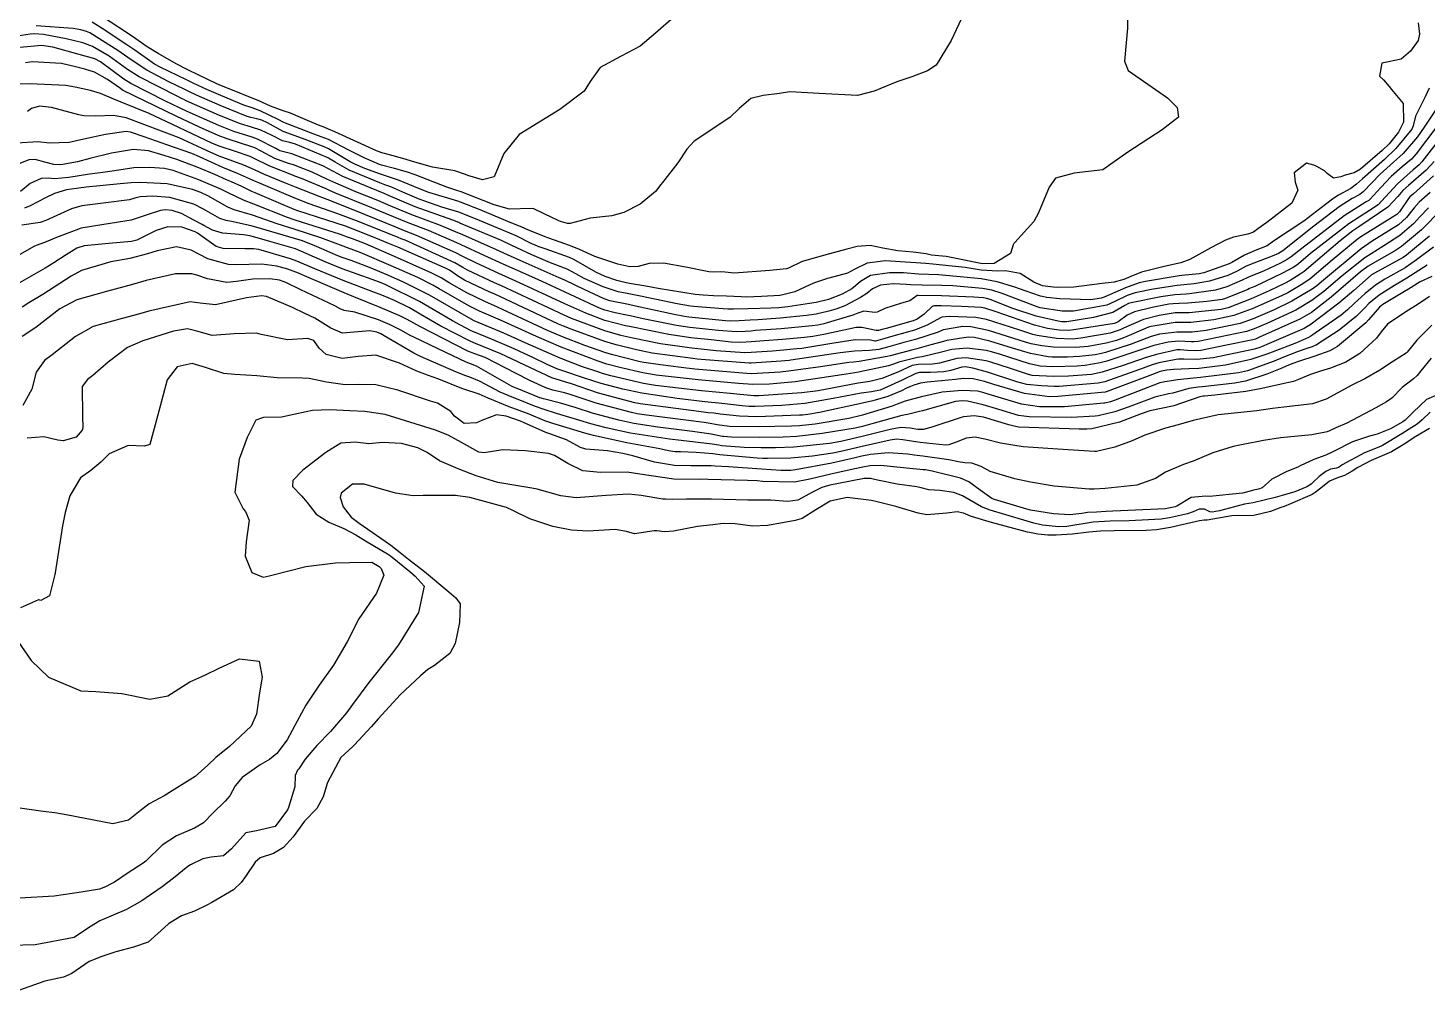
# Model space of a CAD drawing. Header units: feet. Extents: x 1313709 to 1317500, y 405869 to 411659.
# Drawn here: x 1315963.4 to 1316359.3, y 406862.2 to 407135.1 of the extents above; entities that cross this region are included whole.
import ezdxf

# ---------------------------------------------------------------- set-up
doc = ezdxf.new("R2010")
doc.units = ezdxf.units.FT
doc.layers.add('C-TOPO-MAJR', color=32, linetype='CONTINUOUS')

msp = doc.modelspace()

# ---------------------------------------------------------------- linework, layer by layer
at = {"layer": 'C-TOPO-MAJR'}
for points in [[(1316274.75, 407145.2), (1316274.59, 407135.05), (1316273.68, 407125.78), (1316274.74, 407123.14), (1316285.86, 407115.38), (1316288.66, 407112.59), (1316288.98, 407109.93), (1316284.37, 407106.3), (1316274.61, 407100), (1316267.54, 407095), (1316259.42, 407094.04), (1316254.22, 407092.59), (1316252.38, 407090.06), (1316249.39, 407082.81), (1316248.02, 407080.36), (1316242.69, 407074.39), (1316242.61, 407074.3), (1316242.42, 407074.09), (1316242.24, 407073.78), (1316241.4, 407071.31), (1316236.79, 407068.45), (1316233.48, 407068.36), (1316224.61, 407070.18), (1316223.21, 407070.46), (1316222.24, 407070.5), (1316219.11, 407070.82), (1316217.6, 407071.15), (1316213.92, 407071.71), (1316209.59, 407072.08), (1316205.31, 407072.76), (1316201.74, 407073.6), (1316198.04, 407073.32), (1316195.15, 407072.52), (1316190.18, 407071.23), (1316182.46, 407068.98), (1316178.59, 407067.1), (1316178.08, 407066.91), (1316173.37, 407066.46), (1316163.22, 407065.75), (1316160.66, 407065.97), (1316159.38, 407066.1), (1316157.38, 407066.03), (1316156.1, 407066.13), (1316149.6, 407067.42), (1316143.25, 407068.52), (1316139.16, 407068.43), (1316136.02, 407067.58), (1316133.73, 407067.55), (1316130.33, 407068.24), (1316123.76, 407070.4), (1316119.45, 407072.44), (1316117.35, 407073.31), (1316115.28, 407074.01), (1316110.74, 407075.6), (1316109.72, 407075.97), (1316105.3, 407077.77), (1316104.14, 407078.26), (1316102.73, 407078.91), (1316102.2, 407079.15), (1316099.22, 407080.39), (1316091.33, 407083.61), (1316085.79, 407085.8), (1316085.02, 407086.06), (1316076.83, 407088.53), (1316074.2, 407089.57), (1316068.27, 407092.06), (1316063.14, 407093.76), (1316058.75, 407095.32), (1316055.87, 407096.57), (1316054.58, 407097.27), (1316048.43, 407100.88), (1316047.18, 407101.45), (1316041.8, 407103.58), (1316036.87, 407105.37), (1316035.62, 407105.86), (1316031.15, 407108.29), (1316029.56, 407109.06), (1316028.18, 407109.44), (1316026.48, 407109.78), (1316025.41, 407110.1), (1316017.79, 407113.18), (1316011.06, 407116.13), (1316008.89, 407117.16), (1316007.54, 407117.82), (1316003.22, 407119.88), (1315997.05, 407123.15), (1315992.56, 407126.13), (1315988.82, 407128.77), (1315980.83, 407133.77), (1315979.92, 407134.17), (1315978.34, 407134.57), (1315976.18, 407134.96), (1315965.69, 407135.73)], [(1316146.19, 407138.23), (1316140.94, 407133.7), (1316136.64, 407129.94), (1316131.27, 407127.13), (1316125.35, 407123.91), (1316122.44, 407120.01), (1316120.83, 407117.28), (1316113.94, 407112.06), (1316102.42, 407104.98), (1316098.06, 407099.64), (1316095.33, 407093.04), (1316091.97, 407092.16), (1316087.85, 407093.37), (1316087.21, 407093.66), (1316084.21, 407094.73), (1316077.9, 407095.76), (1316072.88, 407097.14), (1316069.47, 407098.21), (1316065.67, 407099.25), (1316063.48, 407099.82), (1316062.02, 407100.34), (1316050.19, 407105.7), (1316048.45, 407106.49), (1316047.37, 407106.93), (1316045.6, 407107.64), (1316040.48, 407109.8), (1316037.69, 407110.98), (1316035.63, 407111.72), (1316032.04, 407113.04), (1316028.53, 407114.58), (1316027.72, 407114.92), (1316020.32, 407117.86), (1316018.17, 407118.75), (1316016.84, 407119.33), (1316011.77, 407121.74), (1316008.63, 407123.3), (1316005.3, 407125.02), (1316000.21, 407127.86), (1315997.06, 407129.83), (1315994.58, 407131.57), (1315993.9, 407132.05), (1315991.8, 407133.46), (1315983.87, 407138.62)], [(1316356.78, 407136.57), (1316357.16, 407133.38), (1316356.86, 407131.56), (1316354.64, 407128.58), (1316351.98, 407126.31), (1316348.45, 407125.51), (1316346.56, 407125.19), (1316345.9, 407121.45), (1316347.03, 407120.46), (1316348.6, 407118.53), (1316349.31, 407117.69), (1316352.54, 407113.77), (1316352.64, 407108.48), (1316351.3, 407105.62), (1316348.59, 407102.3), (1316346.64, 407100.44), (1316340.5, 407095.19), (1316338.68, 407094.1), (1316336.17, 407093.45), (1316334.92, 407093), (1316332.91, 407092.66), (1316331.06, 407093.96), (1316330.27, 407094.65), (1316328.19, 407095.89), (1316327.28, 407096.31), (1316325.26, 407096.83), (1316321.76, 407094.09), (1316321.98, 407091.52), (1316322.77, 407089.21), (1316321.05, 407085.55), (1316313.95, 407080.11), (1316311.49, 407078.27), (1316310.21, 407077.34), (1316308.66, 407076.77), (1316304.56, 407075.91), (1316302.26, 407075.05), (1316298.17, 407072.9), (1316292.18, 407069.55), (1316289.69, 407068.64), (1316284.96, 407067.63), (1316278.51, 407066.04), (1316275.48, 407064.82), (1316273.49, 407063.94), (1316270.81, 407063.13), (1316267.41, 407062.79), (1316259.37, 407061.75), (1316254.82, 407061.67), (1316253.56, 407061.74), (1316250.51, 407062.15), (1316248.01, 407063.13), (1316244.14, 407065.61), (1316240.01, 407066.43), (1316237.83, 407066.26), (1316233.12, 407066.59), (1316228.59, 407067.32), (1316222.18, 407068.03), (1316219.42, 407068.28), (1316217.52, 407068.42), (1316214.68, 407068.63), (1316210.35, 407068.97), (1316206.05, 407069.24), (1316200.89, 407068.58), (1316197.36, 407066.83), (1316195.28, 407065.75), (1316191.41, 407064.7), (1316189.69, 407064.17), (1316185.99, 407062.96), (1316184.63, 407062.39), (1316180.39, 407060.47), (1316176.66, 407059.46), (1316176.16, 407059.4), (1316171.02, 407059.08), (1316166.61, 407058.97), (1316165.26, 407058.99), (1316161.04, 407059.17), (1316157.36, 407059.32), (1316154.44, 407059.48), (1316152.19, 407059.73), (1316141.73, 407061.39), (1316138.22, 407062.03), (1316133.58, 407062.84), (1316132.66, 407063.02), (1316130.03, 407063.69), (1316126.68, 407064.75), (1316124.04, 407066.02), (1316117.89, 407069.56), (1316116.64, 407070.12), (1316109.79, 407072.58), (1316108.32, 407073.1), (1316107.99, 407073.22), (1316106.55, 407073.81), (1316106.17, 407073.98), (1316101.51, 407076.25), (1316099.77, 407077.04), (1316090.04, 407081.09), (1316087.41, 407082.17), (1316085.56, 407082.89), (1316085.31, 407082.98), (1316080.53, 407084.41), (1316074.04, 407086.64), (1316069.49, 407088.64), (1316066.1, 407090.17), (1316064.41, 407090.75), (1316062.98, 407091.25), (1316054.24, 407094.92), (1316050.34, 407097.11), (1316048.42, 407098.27), (1316048.02, 407098.46), (1316039.06, 407102.22), (1316037.45, 407102.7), (1316035.42, 407103.23), (1316032.47, 407104.65), (1316029.23, 407106.25), (1316026.64, 407107.05), (1316023.54, 407108), (1316017.61, 407110.37), (1316008.17, 407114.53), (1316007.45, 407114.87), (1316007, 407115.09), (1316005.56, 407115.79), (1315994.8, 407121.33), (1315991.54, 407123.41), (1315986.33, 407127.16), (1315981.59, 407129.89), (1315978.91, 407130.89), (1315974.21, 407132.07), (1315967.79, 407133.24), (1315965.19, 407133.43), (1315963.99, 407133.35), (1315956.63, 407132.25)], [(1316227.6, 407137.83), (1316224.69, 407131.58), (1316220.37, 407124.62), (1316217.96, 407122.98), (1316213.5, 407121.32), (1316209.27, 407119.92), (1316202.89, 407117.27), (1316198.17, 407116.05), (1316187.26, 407116.59), (1316178.95, 407117.01), (1316176.1, 407116.63), (1316171.42, 407116.01), (1316167.91, 407115.17), (1316164.69, 407112.32), (1316162.01, 407109.76), (1316151.91, 407103.06), (1316149.81, 407100.84), (1316147.25, 407096.91), (1316142.95, 407091.39), (1316142.47, 407090.8), (1316140.99, 407088.81), (1316136.6, 407085.24), (1316131.97, 407082.91), (1316128.65, 407081.97), (1316122.44, 407081.25), (1316116.85, 407079.74), (1316116.02, 407079.79), (1316114.13, 407080.33), (1316113.64, 407080.51), (1316109.5, 407082.5), (1316106.52, 407083.96), (1316105.78, 407084.03), (1316099.61, 407083.88), (1316095.27, 407085.07), (1316086.01, 407088.71), (1316084.74, 407089.13), (1316081.94, 407090.04), (1316072.96, 407093.53), (1316070.82, 407094.29), (1316067.09, 407095.32), (1316063.47, 407096.29), (1316062.85, 407096.51), (1316058.49, 407098.38), (1316054.2, 407100.52), (1316048.44, 407103.53), (1316046.37, 407104.34), (1316044.59, 407104.95), (1316036.25, 407108.2), (1316035.81, 407108.39), (1316034.18, 407109.23), (1316029.07, 407111.67), (1316026.85, 407112.48), (1316024.46, 407113.32), (1316017.98, 407115.97), (1316013.95, 407117.73), (1316010.33, 407119.45), (1316008.08, 407120.54), (1316000.93, 407123.9), (1315999.18, 407124.88), (1315993.57, 407128.85), (1315991.35, 407130.4), (1315984.32, 407135.02), (1315981.57, 407136.75)], [(1316359.98, 407118.12), (1316358.79, 407115.68), (1316356.09, 407110.17), (1316355.4, 407107.43), (1316354.99, 407106.47), (1316350.54, 407100.97), (1316347.29, 407097.9), (1316341.07, 407092.44), (1316339.38, 407090.88), (1316337.76, 407089.7), (1316334.24, 407087.76), (1316332.98, 407086.98), (1316330.62, 407085.19), (1316324.43, 407080.49), (1316316.18, 407074.97), (1316315.54, 407074.47), (1316314.1, 407073.49), (1316310.71, 407072.1), (1316307.68, 407070.84), (1316304.11, 407068.75), (1316303.31, 407068.34), (1316296.13, 407065.84), (1316294.81, 407065.56), (1316289.93, 407065.08), (1316289.17, 407064.99), (1316279.61, 407063.36), (1316277.9, 407062.96), (1316273.96, 407061.6), (1316267.96, 407058.92), (1316267.14, 407058.61), (1316264.22, 407058.18), (1316255.42, 407058.42), (1316251.7, 407058.81), (1316249.9, 407059.18), (1316245.57, 407060.68), (1316242.65, 407061.76), (1316237.67, 407063.25), (1316233.17, 407064.12), (1316227.22, 407064.73), (1316222.09, 407065.15), (1316221.19, 407065.21), (1316215.37, 407065.48), (1316211.16, 407065.78), (1316209.9, 407065.82), (1316207.17, 407065.78), (1316201.85, 407065.06), (1316198.95, 407063.41), (1316197.55, 407062.11), (1316196.56, 407061.33), (1316193.79, 407059.76), (1316189.93, 407058.3), (1316186.46, 407057.44), (1316184.58, 407057.11), (1316178.47, 407056.21), (1316175.87, 407055.91), (1316173.7, 407055.8), (1316167.2, 407055.65), (1316163.03, 407055.51), (1316161.48, 407055.5), (1316160.13, 407055.59), (1316151.72, 407056.32), (1316150.92, 407056.41), (1316147.12, 407057.07), (1316136.75, 407059.2), (1316133.45, 407059.83), (1316130.38, 407060.47), (1316126.15, 407061.81), (1316120.76, 407064.26), (1316118.42, 407065.53), (1316116.34, 407066.71), (1316115.93, 407066.89), (1316111.3, 407068.64), (1316105.97, 407070.92), (1316100.29, 407073.6), (1316097.34, 407074.93), (1316085.56, 407079.9), (1316085.31, 407080.02), (1316083.65, 407080.69), (1316072.99, 407084.5), (1316065.4, 407087.71), (1316064.17, 407088.25), (1316062.06, 407089.08), (1316052.45, 407093.12), (1316048.26, 407095.35), (1316046.82, 407096.1), (1316038, 407099.51), (1316035.79, 407100.03), (1316034.67, 407100.37), (1316033.5, 407100.98), (1316028.37, 407103.68), (1316026.81, 407104.25), (1316021.65, 407105.87), (1316017.42, 407107.53), (1316008.45, 407111.52), (1316006.24, 407112.55), (1316002.32, 407114.45), (1315992.49, 407119.45), (1315990.53, 407120.68), (1315983.89, 407125.58), (1315982.27, 407126.4), (1315977.9, 407127.6), (1315970.36, 407129.74), (1315967.17, 407130.13), (1315964.15, 407129.89), (1315958.09, 407129.29)], [(1316363.04, 407113.87), (1316358.54, 407107.01), (1316356.64, 407104.36), (1316352.57, 407099.58), (1316347.92, 407095.44), (1316346.03, 407093.75), (1316341.26, 407088.74), (1316340.31, 407088), (1316338.19, 407086.82), (1316334.43, 407084.5), (1316327.3, 407079.05), (1316318.5, 407072.05), (1316318.05, 407071.73), (1316317.34, 407071.33), (1316315.48, 407070.5), (1316310.33, 407068.59), (1316308.16, 407067.68), (1316305.56, 407066.28), (1316302.98, 407065.08), (1316297.76, 407063.46), (1316293.47, 407062.71), (1316290.52, 407062.46), (1316288.58, 407062.27), (1316281.83, 407061.19), (1316276.75, 407060.11), (1316274.42, 407059.36), (1316271.02, 407057.68), (1316268.67, 407056.69), (1316259.26, 407054.98), (1316256.04, 407054.99), (1316249.89, 407055.95), (1316249.26, 407056.1), (1316247.73, 407056.63), (1316239.11, 407059.99), (1316236.19, 407060.91), (1316233.49, 407061.39), (1316225.09, 407062.1), (1316222, 407062.24), (1316216.46, 407062.35), (1316213.14, 407062.45), (1316212.03, 407062.52), (1316208.25, 407062.69), (1316204.67, 407062.32), (1316202.42, 407061.27), (1316200.76, 407059.98), (1316198.98, 407058.81), (1316194.57, 407056.44), (1316191.99, 407055.49), (1316190.06, 407055), (1316186.42, 407054.14), (1316185.79, 407054.02), (1316183.68, 407053.73), (1316176.21, 407052.97), (1316169.97, 407052.56), (1316167.76, 407052.46), (1316164.66, 407052.26), (1316162.33, 407052.17), (1316160.82, 407052.25), (1316150.36, 407053.29), (1316149.22, 407053.45), (1316146.3, 407054.05), (1316135.29, 407056.41), (1316133.32, 407056.81), (1316128.06, 407057.89), (1316126.47, 407058.42), (1316120.76, 407061.1), (1316115.51, 407063.63), (1316112.88, 407064.82), (1316103.52, 407068.89), (1316099.07, 407070.94), (1316094.92, 407072.83), (1316085.79, 407076.82), (1316085.03, 407077.17), (1316080.13, 407079.22), (1316071.98, 407082.24), (1316066.1, 407084.68), (1316062.42, 407086.25), (1316056.19, 407088.73), (1316050.5, 407091.16), (1316047.98, 407092.38), (1316043.79, 407094.32), (1316038.47, 407096.36), (1316037.1, 407096.78), (1316033.25, 407098.21), (1316029.35, 407100.25), (1316027.54, 407101.2), (1316026.98, 407101.41), (1316019.73, 407103.72), (1316017.22, 407104.68), (1316011.91, 407107.06), (1316005.27, 407110.2), (1315993.41, 407115.9), (1315990.15, 407117.55), (1315989.51, 407117.96), (1315985.9, 407120.56), (1315982.23, 407122.65), (1315979.46, 407123.5), (1315976.83, 407124.1), (1315972.81, 407125.03), (1315964.54, 407125.54), (1315962.69, 407125.3)], [(1316362.15, 407107.25), (1316356.29, 407099.5), (1316354.9, 407097.98), (1316352.31, 407095.78), (1316349.21, 407093.11), (1316346.27, 407090), (1316343.19, 407086.55), (1316342.86, 407086.29), (1316342.13, 407085.89), (1316335.88, 407082), (1316323.9, 407072.74), (1316320.89, 407070.34), (1316319.73, 407069.55), (1316317.9, 407068.52), (1316313.08, 407066.27), (1316309.95, 407065.06), (1316308.65, 407064.51), (1316307.05, 407063.72), (1316302.66, 407061.81), (1316299.49, 407060.92), (1316292.12, 407059.86), (1316291.13, 407059.8), (1316288, 407059.61), (1316284.04, 407059.04), (1316275.64, 407057.36), (1316274.88, 407057.12), (1316273.83, 407056.54), (1316270.38, 407054.57), (1316264.9, 407053.13), (1316257.38, 407051.97), (1316256.89, 407051.93), (1316256, 407051.96), (1316254.91, 407052.12), (1316248.75, 407053.57), (1316242.11, 407055.76), (1316235.67, 407058.26), (1316234.7, 407058.57), (1316233.8, 407058.73), (1316231.04, 407058.95), (1316221.91, 407059.33), (1316215.28, 407059.44), (1316215.04, 407059.37), (1316212.98, 407057.85), (1316210.59, 407057.23), (1316205.85, 407055.7), (1316203.7, 407054.65), (1316203.08, 407054.62), (1316199.95, 407054.99), (1316198.28, 407054.42), (1316196.78, 407053.79), (1316188.63, 407051.39), (1316186.9, 407051.02), (1316185.32, 407050.81), (1316176.55, 407049.98), (1316169.26, 407049.45), (1316168.04, 407049.34), (1316166.31, 407049.17), (1316163.79, 407049.12), (1316158.78, 407049.52), (1316150.66, 407050.37), (1316146.96, 407050.91), (1316137.52, 407052.84), (1316133.84, 407053.63), (1316133.19, 407053.77), (1316129.57, 407054.5), (1316126.67, 407055.21), (1316125.11, 407055.78), (1316115.39, 407060.35), (1316107.63, 407063.91), (1316101.03, 407066.84), (1316097.85, 407068.3), (1316092.51, 407070.74), (1316086.01, 407073.72), (1316084.74, 407074.33), (1316076.71, 407077.8), (1316070.98, 407079.99), (1316066.78, 407081.69), (1316060.66, 407084.25), (1316050.43, 407088.4), (1316048.56, 407089.21), (1316047.72, 407089.59), (1316040.74, 407092.53), (1316038.94, 407093.21), (1316038.47, 407093.37), (1316031.8, 407096.01), (1316027.21, 407098.31), (1316026.26, 407098.73), (1316021.84, 407100.23), (1316017.8, 407101.54), (1316017.03, 407101.83), (1316015.41, 407102.56), (1316004.29, 407107.84), (1315997.63, 407110.94), (1315989.77, 407114.17), (1315987.65, 407115.01), (1315983.93, 407116.58), (1315981.05, 407117.43), (1315976.75, 407118.39), (1315974.07, 407118.85), (1315964, 407119.3), (1315960.72, 407119.19)], [(1316361.87, 407102.32), (1316357.86, 407097.22), (1316357.11, 407096.38), (1316355.44, 407094.93), (1316350.95, 407090.98), (1316346.48, 407086.06), (1316345.49, 407085.09), (1316343.02, 407083.43), (1316337.2, 407079.73), (1316326.33, 407071.26), (1316322.92, 407068.41), (1316322.19, 407067.84), (1316321.43, 407067.33), (1316318.46, 407065.71), (1316310.62, 407061.95), (1316309.56, 407061.53), (1316309.13, 407061.34), (1316308.59, 407061.09), (1316302.33, 407058.52), (1316301.32, 407058.24), (1316297, 407057.67), (1316291.63, 407057.19), (1316289.19, 407057.12), (1316287.44, 407057.07), (1316286.23, 407056.91), (1316281.57, 407055.99), (1316276.5, 407054.81), (1316274.48, 407053.82), (1316271.88, 407051.95), (1316270.85, 407051.5), (1316259.38, 407049.64), (1316257.91, 407049.5), (1316255.23, 407049.59), (1316251.95, 407050.08), (1316248.25, 407051.04), (1316237.4, 407054.75), (1316234.2, 407055.81), (1316233.2, 407055.99), (1316227.62, 407056.27), (1316221.82, 407056.5), (1316219.84, 407056.49), (1316219.26, 407056.29), (1316217.02, 407054.09), (1316215.06, 407052.73), (1316213.92, 407052.27), (1316206.26, 407050.1), (1316205.12, 407049.77), (1316204.1, 407049.49), (1316203.4, 407049.46), (1316199.35, 407050.36), (1316197.8, 407050.39), (1316188.65, 407048.33), (1316185.47, 407047.78), (1316183.16, 407047.54), (1316176.9, 407046.96), (1316171.69, 407046.57), (1316168.03, 407046.27), (1316165.12, 407046.1), (1316162.41, 407046.21), (1316156.76, 407046.81), (1316150.96, 407047.44), (1316144.7, 407048.36), (1316133.61, 407050.6), (1316132.46, 407050.86), (1316126.65, 407052.37), (1316121.21, 407054.37), (1316115.28, 407057.07), (1316102.47, 407063.02), (1316098.54, 407064.78), (1316096.63, 407065.66), (1316090.11, 407068.66), (1316086.24, 407070.57), (1316084.46, 407071.48), (1316073.37, 407076.4), (1316069.97, 407077.74), (1316067.46, 407078.74), (1316058.9, 407082.24), (1316048.78, 407086.27), (1316046.1, 407087.3), (1316039.09, 407090.09), (1316036.26, 407091.22), (1316030.27, 407093.67), (1316027.49, 407094.96), (1316024.46, 407096.29), (1316017.48, 407098.88), (1316015.13, 407099.88), (1316006.14, 407104.03), (1316003.44, 407105.1), (1316001.15, 407105.93), (1315991.16, 407109.71), (1315987.58, 407110.37), (1315982.61, 407110.14), (1315979.22, 407110.22), (1315977.78, 407110.54), (1315970.06, 407112.64), (1315966.6, 407112.98), (1315964.41, 407112.3), (1315963.22, 407111.46)], [(1316361.34, 407097.37), (1316359.1, 407094.86), (1316354.08, 407090.5), (1316352.49, 407089.1), (1316351.03, 407087.4), (1316348.23, 407084.44), (1316340.36, 407079), (1316338.38, 407077.7), (1316334.79, 407074.89), (1316324.55, 407066.24), (1316323.47, 407065.44), (1316320.63, 407063.68), (1316319.04, 407062.81), (1316314.64, 407060.7), (1316309.52, 407058.42), (1316303.01, 407055.9), (1316301.08, 407055.45), (1316292.03, 407054.54), (1316288.05, 407054.47), (1316287.49, 407054.44), (1316283.53, 407053.76), (1316279.07, 407052.57), (1316273.44, 407050.12), (1316272.53, 407049.68), (1316269.69, 407048.77), (1316261.39, 407047.31), (1316258.93, 407047.07), (1316254.46, 407047.22), (1316249.02, 407048.06), (1316247.73, 407048.39), (1316244.06, 407049.61), (1316234.69, 407052.63), (1316231.68, 407053.19), (1316224.11, 407053.47), (1316222.03, 407053.25), (1316221.66, 407053.09), (1316217.84, 407050.96), (1316214.25, 407049.62), (1316208.77, 407048.08), (1316205.88, 407047.27), (1316203.28, 407046.51), (1316203.07, 407046.5), (1316201.87, 407046.72), (1316197.52, 407046.82), (1316190.91, 407045.79), (1316182.4, 407044.44), (1316181, 407044.28), (1316177.24, 407043.93), (1316174.12, 407043.69), (1316168.03, 407043.23), (1316166.26, 407043.2), (1316158.16, 407043.77), (1316154.74, 407044.11), (1316151.26, 407044.5), (1316142.39, 407045.76), (1316134.6, 407047.31), (1316131.14, 407048.11), (1316126.64, 407049.4), (1316117.18, 407052.92), (1316115.16, 407053.8), (1316097.36, 407062.14), (1316096.05, 407062.73), (1316095.42, 407063.02), (1316087.73, 407066.59), (1316086.48, 407067.31), (1316084.18, 407068.64), (1316070.08, 407075.04), (1316068.96, 407075.49), (1316068.13, 407075.81), (1316057.13, 407080.22), (1316051.04, 407082.54), (1316042.98, 407085.36), (1316038.9, 407086.94), (1316030.66, 407090.46), (1316028.71, 407091.29), (1316027.77, 407091.71), (1316022.69, 407093.9), (1316018.47, 407095.64), (1316011.93, 407098.65), (1316009.76, 407099.58), (1316002.68, 407102.08), (1315996.23, 407104.3), (1315992.42, 407105.66), (1315991.13, 407105.86), (1315985.3, 407105.02), (1315979.18, 407103.64), (1315975.03, 407102.67), (1315969.4, 407102.55), (1315966.21, 407102.93), (1315960.14, 407102.55)], [(1316361.14, 407093.3), (1316355.51, 407088.21), (1316354.51, 407087.36), (1316354.09, 407086.85), (1316351.53, 407083.1), (1316350.78, 407082.37), (1316340.57, 407076.05), (1316339.53, 407075.3), (1316332.5, 407069.41), (1316326.21, 407064.03), (1316325.88, 407063.8), (1316323.72, 407062.45), (1316319.92, 407060.19), (1316318.11, 407059.28), (1316309.83, 407055.61), (1316304.67, 407053.76), (1316298.97, 407052.51), (1316292.45, 407051.78), (1316289.59, 407051.77), (1316288.01, 407051.72), (1316281.22, 407050.65), (1316280.46, 407050.41), (1316273.73, 407047.5), (1316271.44, 407046.68), (1316268.48, 407045.91), (1316263.4, 407044.98), (1316259.95, 407044.64), (1316253.65, 407044.73), (1316250.34, 407045.14), (1316247.34, 407045.73), (1316245.7, 407046.18), (1316235.18, 407049.47), (1316230.25, 407050.54), (1316227.92, 407050.59), (1316222.48, 407049.71), (1316222.35, 407049.66), (1316220.94, 407048.98), (1316214.59, 407046.97), (1316211.3, 407046.06), (1316206.63, 407044.78), (1316204.16, 407044.14), (1316201.55, 407043.79), (1316197.27, 407043.62), (1316193.27, 407043.14), (1316179.31, 407041.08), (1316178.84, 407041.02), (1316177.59, 407040.9), (1316176.55, 407040.82), (1316168.02, 407040.21), (1316167.44, 407040.21), (1316153.87, 407041.3), (1316152.72, 407041.41), (1316151.56, 407041.54), (1316140.04, 407043.11), (1316135.59, 407043.98), (1316129.83, 407045.39), (1316126.62, 407046.34), (1316117.07, 407049.85), (1316114.94, 407050.68), (1316113.53, 407051.29), (1316095.28, 407059.83), (1316094.09, 407060.38), (1316086.91, 407063.78), (1316085.25, 407064.75), (1316082.67, 407066.56), (1316081.72, 407067.08), (1316068, 407073.06), (1316065.22, 407074.25), (1316061.81, 407075.63), (1316055.36, 407078.2), (1316053.19, 407078.99), (1316039.74, 407083.35), (1316038.7, 407083.75), (1316034.28, 407085.68), (1316027.7, 407088.47), (1316026.76, 407088.87), (1316023.93, 407090.23), (1316020.97, 407091.57), (1316019.53, 407092.19), (1316016.22, 407093.67), (1316011.23, 407095.76), (1316005.46, 407097.87), (1316001.93, 407099.07), (1315997.52, 407100.34), (1315993.23, 407100.7), (1315987.05, 407099.65), (1315980.85, 407098.15), (1315977.41, 407097.27), (1315972.68, 407096.43), (1315970.73, 407096.49), (1315968.18, 407097.14), (1315965.43, 407097.92), (1315963.58, 407097.84), (1315960.16, 407096.4)], [(1316360.23, 407088.53), (1316357.11, 407085.78), (1316355.72, 407084.21), (1316353.53, 407081.48), (1316351.22, 407079.43), (1316343.81, 407074.77), (1316340.65, 407072.6), (1316329.99, 407063.78), (1316328.1, 407062.17), (1316326.84, 407061.24), (1316321.03, 407057.78), (1316316.03, 407055.35), (1316310.14, 407052.76), (1316306.41, 407051.51), (1316296.8, 407049.5), (1316292.87, 407049.02), (1316291.14, 407049.04), (1316288.52, 407049.05), (1316283.64, 407048.44), (1316281.24, 407047.78), (1316275.58, 407045.67), (1316268.3, 407043.26), (1316267.24, 407042.98), (1316265.41, 407042.65), (1316261, 407042.14), (1316257.57, 407041.99), (1316253.28, 407041.95), (1316252.09, 407042.03), (1316247.09, 407042.97), (1316241.98, 407044.47), (1316235.64, 407046.43), (1316231.24, 407047.51), (1316229.43, 407047.6), (1316223.4, 407046.63), (1316222.46, 407046.4), (1316218.89, 407045.43), (1316214.92, 407044.32), (1316213.83, 407044.02), (1316207.38, 407042.32), (1316206.54, 407042.12), (1316198.58, 407040.74), (1316197.04, 407040.57), (1316195.7, 407040.42), (1316187.64, 407039.21), (1316178.65, 407037.94), (1316176.25, 407037.7), (1316168.17, 407037.25), (1316166.81, 407037.28), (1316152.15, 407038.57), (1316148.22, 407039), (1316142.35, 407039.76), (1316137.64, 407040.41), (1316136.6, 407040.61), (1316128.53, 407042.68), (1316126.61, 407043.26), (1316120.94, 407045.29), (1316114.63, 407047.71), (1316110.4, 407049.54), (1316096.22, 407056.1), (1316092.64, 407057.71), (1316087.53, 407060.15), (1316082.53, 407063.02), (1316080.31, 407064.41), (1316077.69, 407065.77), (1316067.07, 407070.46), (1316058.85, 407074.02), (1316055.17, 407075.48), (1316053.83, 407075.95), (1316051.83, 407076.64), (1316038.68, 407080.85), (1316036.78, 407081.52), (1316027.29, 407085.23), (1316024.35, 407086.36), (1316020.02, 407088.45), (1316018.1, 407089.45), (1316011.76, 407092.11), (1316004.46, 407094.78), (1316001.98, 407095.32), (1315997.73, 407095.6), (1315993.36, 407095.51), (1315987.83, 407094.71), (1315984.55, 407094.25), (1315980.79, 407093.75), (1315974.96, 407092.82), (1315970.94, 407092.46), (1315969.04, 407092.58), (1315967.12, 407092.56), (1315963.94, 407091.14), (1315961.25, 407088.86)], [(1316359.71, 407084.2), (1316357.3, 407081.63), (1316355.64, 407079.78), (1316351.67, 407076.41), (1316347.1, 407073.48), (1316341.7, 407070.02), (1316335.28, 407064.94), (1316330.16, 407060.54), (1316326.74, 407057.95), (1316322.18, 407055.27), (1316313.97, 407051.45), (1316310.45, 407049.92), (1316308.2, 407049.19), (1316294.6, 407046.42), (1316293.29, 407046.25), (1316292.72, 407046.27), (1316289.01, 407046.47), (1316286.08, 407046.21), (1316281.99, 407045.22), (1316277.53, 407043.73), (1316268.67, 407040.8), (1316266.8, 407040.3), (1316262.51, 407039.55), (1316260.33, 407039.36), (1316253.47, 407039.24), (1316249.86, 407039.43), (1316246.82, 407040.03), (1316238.29, 407042.77), (1316236.1, 407043.46), (1316234.56, 407043.84), (1316229.15, 407044.52), (1316224.83, 407044.08), (1316221.92, 407043.34), (1316216.4, 407042.08), (1316215.16, 407041.84), (1316209.87, 407040.54), (1316208.35, 407039.97), (1316206.9, 407039.45), (1316198.46, 407037.74), (1316197.38, 407037.54), (1316193.71, 407036.91), (1316180.48, 407034.99), (1316173.24, 407034.35), (1316168.48, 407034.24), (1316164.45, 407034.45), (1316153.06, 407035.54), (1316141.12, 407036.85), (1316137.38, 407037.48), (1316130.9, 407039.03), (1316127.24, 407039.98), (1316126.6, 407040.17), (1316124.72, 407040.83), (1316114.31, 407044.73), (1316107.26, 407047.79), (1316097.15, 407052.41), (1316091.16, 407055), (1316088.16, 407056.45), (1316079.76, 407061.25), (1316077.99, 407062.29), (1316073.68, 407064.47), (1316066.13, 407067.83), (1316057.41, 407071.57), (1316053.84, 407072.89), (1316052.57, 407073.34), (1316046.28, 407075.71), (1316038.73, 407078.17), (1316033.86, 407079.73), (1316026.89, 407082.1), (1316021.74, 407083.64), (1316019.89, 407084.41), (1316014.25, 407087.66), (1316012.29, 407088.57), (1316009.97, 407089.38), (1316002.77, 407091), (1315995.17, 407091.41), (1315992.6, 407091.28), (1315989.5, 407091.03), (1315979.88, 407090.07), (1315977.75, 407089.83), (1315974.3, 407089.29), (1315970.9, 407088.31), (1315968.32, 407087.04), (1315964, 407084.82), (1315962.35, 407084.12)], [(1316362.3, 407082.62), (1316358.86, 407079.09), (1316357.8, 407078.02), (1316352.14, 407073.29), (1316350.44, 407072.17), (1316342.66, 407067.68), (1316340.51, 407066.08), (1316332.22, 407058.92), (1316326.64, 407054.63), (1316323.37, 407052.71), (1316311.92, 407047.57), (1316310.77, 407047.07), (1316310.02, 407046.84), (1316302.6, 407045.31), (1316295.27, 407043.85), (1316293.74, 407043.72), (1316291.53, 407043.87), (1316289.48, 407044.04), (1316288.53, 407043.98), (1316282.73, 407042.74), (1316279.52, 407041.75), (1316273.37, 407039.62), (1316267.43, 407037.7), (1316264.39, 407037.08), (1316257.82, 407036.53), (1316253.66, 407036.46), (1316247.59, 407036.79), (1316246.55, 407037), (1316241.13, 407038.79), (1316235.89, 407040.54), (1316234.58, 407040.9), (1316228.9, 407041.79), (1316226.25, 407041.56), (1316221.38, 407040.26), (1316219.36, 407039.99), (1316215.3, 407039.89), (1316213.66, 407039.57), (1316209.56, 407037.72), (1316205.06, 407035.88), (1316201.62, 407035.06), (1316198.29, 407034.55), (1316187.01, 407032.46), (1316182.43, 407031.83), (1316170.26, 407031.02), (1316168.8, 407031.04), (1316162.11, 407031.63), (1316153.98, 407032.44), (1316140.98, 407033.89), (1316137.53, 407034.48), (1316128.31, 407036.69), (1316126.25, 407037.26), (1316124.69, 407037.76), (1316120.06, 407039.32), (1316113.98, 407041.62), (1316104.13, 407046.03), (1316098.07, 407048.76), (1316089.67, 407052.27), (1316088.8, 407052.69), (1316076.98, 407059.48), (1316075.69, 407060.2), (1316069.69, 407063.17), (1316065.2, 407065.2), (1316060.01, 407067.37), (1316054.87, 407069.27), (1316052.03, 407070.29), (1316050.43, 407070.94), (1316044.98, 407073.27), (1316041.09, 407074.84), (1316038.78, 407075.57), (1316030.81, 407077.85), (1316026.51, 407079.13), (1316020.96, 407080.33), (1316019.48, 407080.6), (1316017.69, 407081.24), (1316013.05, 407083.88), (1316010.32, 407085.24), (1316003.47, 407087.18), (1315998.69, 407087.53), (1315995.15, 407087.31), (1315993.59, 407086.94), (1315992.1, 407086.49), (1315984.68, 407085.57), (1315978.6, 407084.81), (1315975.67, 407083.93), (1315968.43, 407080.6), (1315966.83, 407080.1), (1315961.64, 407079.35)], [(1316360.02, 407076.23), (1316356.38, 407073.14), (1316353.57, 407070.83), (1316352.62, 407070.19), (1316344.51, 407065.76), (1316343.64, 407065.21), (1316342.66, 407064.41), (1316338.61, 407060.8), (1316334.37, 407057.22), (1316326.54, 407051.26), (1316324.57, 407050.1), (1316314.69, 407045.8), (1316312.47, 407044.9), (1316311.97, 407044.7), (1316310.46, 407044.22), (1316298.76, 407041.77), (1316294.22, 407041.32), (1316290.48, 407041.39), (1316288.97, 407041.36), (1316288.29, 407041.28), (1316283.44, 407040.34), (1316281.52, 407039.76), (1316277.91, 407038.48), (1316268.1, 407034.97), (1316266.29, 407034.58), (1316255.26, 407033.64), (1316253.86, 407033.61), (1316250.17, 407033.79), (1316246.09, 407034.25), (1316243.22, 407035), (1316234.95, 407037.72), (1316230.83, 407038.83), (1316228.66, 407039.17), (1316227.65, 407039.08), (1316224.55, 407038.19), (1316222.57, 407037.79), (1316218.76, 407037.62), (1316215.65, 407037.57), (1316214.61, 407037.29), (1316210.78, 407035.45), (1316205.64, 407033.04), (1316204.52, 407032.63), (1316202.13, 407032.14), (1316199.16, 407031.71), (1316191.24, 407030.21), (1316183.27, 407028.86), (1316176.69, 407028.26), (1316169.18, 407027.96), (1316167.44, 407028.01), (1316165.46, 407028.21), (1316159.78, 407028.84), (1316154.91, 407029.33), (1316147.06, 407030.22), (1316137.09, 407031.72), (1316131.73, 407032.85), (1316125.56, 407034.53), (1316120.92, 407036.04), (1316114.45, 407038.13), (1316113.04, 407038.63), (1316110.3, 407039.88), (1316106.44, 407041.73), (1316101, 407044.28), (1316098.97, 407045.19), (1316094.52, 407047.06), (1316089.24, 407049.23), (1316088.79, 407049.43), (1316085.78, 407051), (1316083.56, 407052.27), (1316074.19, 407057.7), (1316073.4, 407058.12), (1316065.74, 407061.89), (1316064.26, 407062.57), (1316062.53, 407063.29), (1316060.82, 407063.92), (1316052.3, 407066.99), (1316047.48, 407068.95), (1316039.04, 407072.57), (1316038.39, 407072.81), (1316031.81, 407074.68), (1316027.59, 407075.87), (1316026.15, 407076.28), (1316024.4, 407076.58), (1316018.4, 407077.06), (1316015.63, 407077.86), (1316013.1, 407079.21), (1316012.63, 407079.48), (1316010.34, 407080.72), (1316006.78, 407082.64), (1316004.14, 407083.5), (1316002.22, 407083.64), (1316000.91, 407083.49), (1315996.81, 407082.13), (1315992.53, 407080.68), (1315984.83, 407079.48), (1315978.46, 407078.43), (1315971.46, 407075.79), (1315968.48, 407074.56), (1315965.24, 407073.38), (1315961.05, 407071.03)], [(1316361.13, 407073.12), (1316356.37, 407069.46), (1316353.11, 407067.27), (1316347.35, 407064.02), (1316344.74, 407062.34), (1316341.8, 407059.95), (1316338.74, 407057.15), (1316336.85, 407055.37), (1316335, 407053.86), (1316330.1, 407050.47), (1316326.43, 407047.87), (1316325.78, 407047.48), (1316322.35, 407046.04), (1316315.51, 407043.36), (1316314.04, 407042.78), (1316309.51, 407041.24), (1316302.32, 407039.66), (1316294.73, 407038.77), (1316291.89, 407038.66), (1316287.62, 407038.42), (1316285.69, 407038.24), (1316284.14, 407037.97), (1316283.51, 407037.78), (1316282.35, 407037.36), (1316268.79, 407032.19), (1316268.21, 407032.06), (1316262.15, 407031.47), (1316254.86, 407030.78), (1316252.51, 407030.74), (1316245.38, 407031.66), (1316236.74, 407034.19), (1316234.05, 407035.06), (1316230.92, 407035.79), (1316228.15, 407035.9), (1316225.85, 407035.63), (1316221.89, 407035.29), (1316217.86, 407034.9), (1316216.02, 407034.54), (1316214.08, 407034.03), (1316213.15, 407033.67), (1316212.02, 407033.13), (1316210.57, 407032.41), (1316206.76, 407030.78), (1316202.48, 407029.55), (1316199.59, 407028.88), (1316187.43, 407026.3), (1316184.11, 407025.72), (1316182.56, 407025.54), (1316181.73, 407025.49), (1316169.61, 407025.1), (1316164.74, 407025.23), (1316159.32, 407025.83), (1316157.46, 407026.05), (1316155.84, 407026.22), (1316153.21, 407026.52), (1316136.61, 407028.76), (1316135.11, 407029.04), (1316124.88, 407031.8), (1316117.24, 407034.37), (1316115.58, 407034.87), (1316111.61, 407036.14), (1316103.97, 407039.71), (1316100.25, 407041.51), (1316097.19, 407042.87), (1316089.54, 407046.01), (1316088.32, 407046.54), (1316080.2, 407050.76), (1316074.39, 407054.15), (1316071.39, 407055.91), (1316071.13, 407056.05), (1316067.07, 407057.98), (1316063.55, 407059.5), (1316061, 407060.48), (1316052.57, 407063.64), (1316044.55, 407066.97), (1316039.47, 407069.14), (1316037.64, 407069.81), (1316028.68, 407072.4), (1316027.18, 407072.64), (1316024.74, 407072.64), (1316018.57, 407072.66), (1316016.59, 407073.25), (1316013.36, 407075.64), (1316011.33, 407077.03), (1316010.67, 407077.39), (1316006.9, 407078.77), (1316002.95, 407078.81), (1315999.64, 407077.76), (1315996.63, 407076.31), (1315994.13, 407075.05), (1315992.64, 407074.66), (1315986.29, 407074.15), (1315979.27, 407073.49), (1315977.2, 407072.79), (1315974.16, 407070.94), (1315970.65, 407068.63), (1315968.19, 407067.11), (1315956.37, 407060.38)], [(1316359.35, 407068.01), (1316353.6, 407064.28), (1316350.17, 407062.28), (1316345.82, 407059.54), (1316342.9, 407057.11), (1316341.81, 407055.99), (1316339.37, 407053.55), (1316334.51, 407049.57), (1316328.08, 407045.39), (1316326.79, 407044.85), (1316325.32, 407044.38), (1316322.82, 407043.53), (1316318.51, 407041.85), (1316316.11, 407040.86), (1316308.5, 407038.07), (1316305.98, 407037.48), (1316295.26, 407036.18), (1316293.24, 407036.04), (1316288.67, 407035.56), (1316287.05, 407035.27), (1316285.08, 407034.99), (1316283.72, 407034.66), (1316271.09, 407029.81), (1316269.77, 407029.34), (1316268.13, 407028.95), (1316267.84, 407028.91), (1316256.72, 407027.91), (1316249.61, 407027.87), (1316244.55, 407028.61), (1316235.16, 407031.51), (1316233.66, 407031.99), (1316232.1, 407032.29), (1316227.81, 407032.55), (1316222.06, 407032.01), (1316216.26, 407030.7), (1316213.68, 407030.1), (1316211.64, 407029.49), (1316209.38, 407028.61), (1316207.99, 407028.11), (1316199.6, 407025.55), (1316195.69, 407024.62), (1316186.13, 407023.02), (1316181.75, 407022.51), (1316179.43, 407022.39), (1316170.03, 407022.19), (1316161.94, 407022.35), (1316158.47, 407022.77), (1316156.44, 407023.15), (1316154.7, 407023.42), (1316138.42, 407025.51), (1316135.82, 407025.91), (1316134.21, 407026.24), (1316124.17, 407028.95), (1316116.85, 407031.39), (1316115.23, 407031.88), (1316111.96, 407032.61), (1316109.95, 407033.23), (1316105.56, 407035.24), (1316101.32, 407037.38), (1316095.71, 407040.37), (1316092.74, 407041.81), (1316089.84, 407042.88), (1316087.86, 407043.64), (1316074.48, 407050.52), (1316070.73, 407052.62), (1316068.6, 407053.68), (1316063.07, 407056), (1316055.63, 407059), (1316052.86, 407060.14), (1316041.63, 407065), (1316039.9, 407065.74), (1316036.9, 407066.86), (1316033.83, 407067.71), (1316029.57, 407068.23), (1316022.25, 407068.12), (1316020.13, 407068.16), (1316014.26, 407069.79), (1316009.6, 407072.28), (1316005.42, 407073.17), (1315999.97, 407072.05), (1315997.23, 407071.15), (1315992.2, 407069.9), (1315986.79, 407068.97), (1315978.5, 407066.44), (1315975.55, 407064.84), (1315967.54, 407059.72), (1315963.62, 407057.35), (1315961.69, 407056.09)], [(1316360.68, 407064.82), (1316357.44, 407063.23), (1316354.11, 407061.23), (1316352.98, 407060.55), (1316346.84, 407056.9), (1316345.87, 407056.08), (1316342.77, 407052.47), (1316341.98, 407051.67), (1316333.98, 407044.98), (1316331.8, 407043.7), (1316327.61, 407042.2), (1316323.2, 407040.83), (1316321.05, 407040.08), (1316319.48, 407039.38), (1316318.28, 407038.84), (1316314.01, 407037.16), (1316307.97, 407035.12), (1316304.98, 407034.55), (1316295.79, 407033.55), (1316294.58, 407033.45), (1316291.94, 407033.08), (1316287.36, 407031.78), (1316286.2, 407031.52), (1316282.27, 407030.59), (1316274.79, 407027.83), (1316271.01, 407026.44), (1316266.28, 407025.31), (1316265.44, 407025.2), (1316258.72, 407024.82), (1316246.72, 407025.01), (1316243.68, 407025.45), (1316238.11, 407027.11), (1316233.73, 407028.43), (1316229.23, 407029.47), (1316227.8, 407029.59), (1316225.91, 407029.36), (1316216.51, 407026.76), (1316215.65, 407026.55), (1316213.78, 407026.06), (1316212.34, 407025.74), (1316210.73, 407025.43), (1316202.23, 407023.03), (1316199.58, 407022.31), (1316197.49, 407021.87), (1316188.16, 407020.31), (1316180.95, 407019.49), (1316177.15, 407019.32), (1316170.47, 407019.23), (1316162.5, 407019.33), (1316160.26, 407019.48), (1316159.98, 407019.53), (1316156.71, 407020.19), (1316151.49, 407020.92), (1316141.68, 407022.15), (1316134.84, 407023.19), (1316130.59, 407024.08), (1316123.43, 407026.01), (1316118.23, 407027.7), (1316114.11, 407028.94), (1316109.23, 407030.16), (1316108.26, 407030.48), (1316101.78, 407033.06), (1316101.24, 407033.26), (1316100.2, 407033.74), (1316090.33, 407039.38), (1316088.65, 407040.03), (1316087.36, 407040.49), (1316079.63, 407044.25), (1316072.4, 407047.66), (1316071.77, 407047.97), (1316068.92, 407049.56), (1316065.9, 407051.08), (1316062.59, 407052.5), (1316055.9, 407054.66), (1316052.82, 407055.13), (1316051.73, 407055.6), (1316050.2, 407056.52), (1316040.62, 407060.99), (1316036.35, 407063.1), (1316034.59, 407063.73), (1316031.81, 407064.11), (1316027.04, 407063.98), (1316022.4, 407063.34), (1316019.61, 407063.12), (1316014.2, 407064.16), (1316011.13, 407065.15), (1316009.71, 407065.54), (1316005.09, 407065.55), (1315996.82, 407063.62), (1315992.99, 407062.5), (1315985.6, 407060.57), (1315977.2, 407058.21), (1315972.35, 407055.63), (1315965.57, 407050.38), (1315961.76, 407047.78)], [(1316360.05, 407059.08), (1316356.87, 407056.91), (1316353.32, 407054.81), (1316348.14, 407051.25), (1316346.34, 407049.15), (1316345.01, 407047.32), (1316340.36, 407042.96), (1316336.38, 407040.5), (1316332.02, 407038.84), (1316329.2, 407038.01), (1316326.35, 407037.07), (1316322.97, 407035.66), (1316321.52, 407035.1), (1316318.01, 407034.28), (1316312.54, 407033.12), (1316308.04, 407032.19), (1316299.28, 407031.15), (1316296.32, 407030.9), (1316295.91, 407030.87), (1316295.05, 407030.72), (1316287.68, 407028.19), (1316287.32, 407028.09), (1316280.92, 407026.76), (1316278.41, 407025.89), (1316272.25, 407023.55), (1316264.42, 407021.68), (1316263.08, 407021.54), (1316260.85, 407021.53), (1316243.83, 407022.15), (1316242.82, 407022.3), (1316240.99, 407022.81), (1316233.79, 407024.93), (1316231.19, 407025.37), (1316228.17, 407025.09), (1316227.48, 407024.89), (1316219.21, 407022.12), (1316216.83, 407021.46), (1316215.22, 407021.48), (1316213.03, 407021.87), (1316210.41, 407022), (1316207.42, 407021.46), (1316199.51, 407019.5), (1316193.43, 407018.11), (1316190.22, 407017.54), (1316180.14, 407016.47), (1316174.89, 407016.27), (1316170.9, 407016.25), (1316166.05, 407016.37), (1316159.7, 407016.87), (1316158.92, 407017), (1316156.97, 407017.34), (1316148.24, 407018.39), (1316144.95, 407018.78), (1316133.85, 407020.47), (1316126.99, 407021.92), (1316122.7, 407023.09), (1316119.59, 407024.06), (1316113, 407026.04), (1316109.45, 407027.09), (1316106.7, 407028.12), (1316102.11, 407029.95), (1316100.38, 407030.59), (1316097.01, 407032.07), (1316091.13, 407035.13), (1316088.41, 407036.31), (1316086.97, 407036.78), (1316086.78, 407036.85), (1316084.67, 407037.74), (1316074.48, 407042.14), (1316072.58, 407043.04), (1316064.22, 407047.99), (1316063.23, 407048.51), (1316062.11, 407048.99), (1316060.14, 407049.36), (1316052.43, 407048.71), (1316049.12, 407050.12), (1316044.52, 407052.96), (1316041.72, 407054.35), (1316038.25, 407056.03), (1316030.84, 407059.14), (1316029.42, 407059.35), (1316025.17, 407058.7), (1316016.41, 407056.77), (1316012.11, 407057.22), (1316009.24, 407057.6), (1315997.56, 407054.97), (1315994.65, 407054.08), (1315990.05, 407052.89), (1315981.79, 407050.63), (1315976.83, 407047.77), (1315970.17, 407042.62), (1315968.09, 407040.99), (1315965.72, 407037.7), (1315964.49, 407032.9), (1315961.91, 407028.27)], [(1316360.65, 407051.05), (1316356.43, 407046.78), (1316353.68, 407043.4), (1316353.39, 407043.12), (1316349.83, 407040.77), (1316345.97, 407038.27), (1316341.73, 407035.84), (1316338.22, 407034.08), (1316330.8, 407030.01), (1316326.96, 407028.69), (1316318.76, 407027.76), (1316315.57, 407027.37), (1316311.19, 407026.78), (1316305.69, 407026.2), (1316300.25, 407025.58), (1316293.15, 407024), (1316288.9, 407022.79), (1316285.32, 407021.81), (1316279.45, 407019.82), (1316275.85, 407018.26), (1316270.98, 407016.45), (1316265.78, 407015.26), (1316265.24, 407015.24), (1316254.86, 407015.86), (1316245.07, 407016.61), (1316238.59, 407017.58), (1316234.14, 407018.77), (1316231.41, 407019.32), (1316228.92, 407018.98), (1316226.8, 407018.21), (1316224, 407017.17), (1316223.02, 407017.07), (1316215.91, 407017.76), (1316211.57, 407018.48), (1316210.98, 407018.57), (1316209.14, 407018.69), (1316207.41, 407018.49), (1316199.45, 407016.69), (1316193.38, 407015.22), (1316191.15, 407014.74), (1316185.45, 407013.88), (1316179.31, 407013.34), (1316172.66, 407013.26), (1316171.34, 407013.27), (1316169.7, 407013.33), (1316159.14, 407014.26), (1316157.85, 407014.45), (1316157.23, 407014.55), (1316152.5, 407014.98), (1316148.04, 407015.12), (1316146.5, 407015.16), (1316144.61, 407015.47), (1316142.23, 407015.99), (1316132.85, 407017.69), (1316123.39, 407019.76), (1316121.97, 407020.15), (1316120.94, 407020.47), (1316111.91, 407023.17), (1316109.69, 407023.91), (1316105.17, 407025.78), (1316102.43, 407026.87), (1316099.53, 407027.93), (1316093.63, 407030.3), (1316091.87, 407031.14), (1316091.1, 407031.47), (1316086.77, 407032.89), (1316086.2, 407033.08), (1316079.69, 407035.73), (1316076.46, 407036.86), (1316073.41, 407037.94), (1316068.53, 407040.23), (1316061.84, 407042.49), (1316056.86, 407042.09), (1316052.31, 407041.54), (1316047.74, 407042.68), (1316045.79, 407044.53), (1316044.23, 407046.66), (1316042.62, 407047.24), (1316036.86, 407046.85), (1316029.4, 407048.34), (1316028.02, 407048.73), (1316021.73, 407048.54), (1316015.47, 407048.08), (1316011.18, 407049.3), (1316008.53, 407049.93), (1316004.54, 407049.29), (1315995.88, 407046.57), (1315991.53, 407044.65), (1315986.05, 407040.56), (1315981.77, 407036.72), (1315980.23, 407035.64), (1315978.68, 407033.64), (1315978.76, 407025.21), (1315978.88, 407021.98), (1315978.73, 407021.3), (1315976.98, 407019.34), (1315973.32, 407018.23), (1315971.78, 407018.44), (1315967.88, 407019.35), (1315963.13, 407019.02)], [(1316360.54, 407041.62), (1316357.61, 407038.1), (1316356.56, 407036.71), (1316355.51, 407035.78), (1316352.28, 407033.35), (1316349.35, 407030.34), (1316347.91, 407029.26), (1316344.81, 407027.64), (1316336.67, 407023.24), (1316333.53, 407021.93), (1316331.77, 407021.12), (1316331.1, 407020.83), (1316326.73, 407019.99), (1316317.82, 407019.09), (1316313.04, 407018.34), (1316307.27, 407017.2), (1316304.46, 407016.63), (1316298.71, 407014.83), (1316293.17, 407012.46), (1316290.45, 407011.53), (1316285.29, 407009.39), (1316282.46, 407007.58), (1316277.24, 407005.69), (1316268.21, 407004.8), (1316265.09, 407004.58), (1316263.68, 407004.56), (1316253.82, 407005.43), (1316247.09, 407006.58), (1316242.7, 407007.52), (1316235.73, 407009.59), (1316233.12, 407010.98), (1316230.51, 407011.93), (1316228.51, 407011.99), (1316226.74, 407012.32), (1316223.96, 407012.93), (1316216.63, 407013.9), (1316214.17, 407014.23), (1316212.42, 407014.45), (1316206.82, 407014.82), (1316201.8, 407014.39), (1316199.39, 407013.9), (1316197.5, 407013.42), (1316190.9, 407011.92), (1316180.64, 407010.06), (1316179.24, 407009.87), (1316176.45, 407009.88), (1316171, 407010.24), (1316161.65, 407010.88), (1316157.9, 407011.1), (1316156.7, 407011.15), (1316150.93, 407011.2), (1316146.33, 407011.3), (1316140.68, 407012.22), (1316134.53, 407014.03), (1316131.77, 407014.72), (1316127.35, 407015.4), (1316121.23, 407015.86), (1316119.78, 407016.4), (1316115.83, 407018.55), (1316110.82, 407020.32), (1316109.93, 407020.64), (1316103.64, 407023.47), (1316102.76, 407023.82), (1316098.67, 407025.22), (1316095.98, 407025.66), (1316092.04, 407024.15), (1316090.31, 407023.33), (1316086.84, 407023.18), (1316084.09, 407025.24), (1316083.09, 407026.61), (1316079.29, 407028.95), (1316077.27, 407029.53), (1316068.01, 407032.57), (1316061.8, 407034.07), (1316056.96, 407034.2), (1316053.13, 407034.16), (1316047.84, 407034.89), (1316042.91, 407035.92), (1316041.09, 407036.04), (1316033.89, 407036.09), (1316028.16, 407036.64), (1316021.92, 407037), (1316018.78, 407037.31), (1316013.59, 407039.06), (1316009.79, 407040.14), (1316005.57, 407039.2), (1316002.76, 407035.54), (1316000.04, 407025.29), (1315997.83, 407017.21), (1315996.3, 407016.72), (1315991.72, 407016.95), (1315986.38, 407014.54), (1315984.01, 407012.25), (1315981.17, 407009.88), (1315978.26, 407007.82), (1315975.23, 407002.69), (1315973.93, 406998.01), (1315973.11, 406994.17), (1315971.04, 406980.94), (1315971, 406980.45), (1315969.43, 406974.36), (1315967, 406973.11), (1315966.41, 406973.28), (1315966.32, 406973.3), (1315961.24, 406970.97)], [(1316364.49, 407032.23), (1316359.19, 407029.97), (1316355.44, 407026.35), (1316353.13, 407024.11), (1316352.48, 407023.67), (1316351.82, 407023.26), (1316348.99, 407021.69), (1316345.2, 407020.19), (1316343.03, 407019.57), (1316338.26, 407017.94), (1316332.88, 407015.22), (1316330.74, 407014.22), (1316327.33, 407012.96), (1316323.45, 407011.15), (1316322.75, 407010.81), (1316319.64, 407009.61), (1316315.42, 407007.45), (1316312.64, 407004.93), (1316311.66, 407004.54), (1316310.24, 407004.26), (1316309.7, 407004.14), (1316307.12, 407003.49), (1316297.8, 407002.49), (1316296.73, 407002.58), (1316292.6, 407002.21), (1316288.56, 406999.81), (1316288.04, 406999.59), (1316286.18, 406999.18), (1316285.31, 406999.06), (1316270.39, 406998.34), (1316268.51, 406998.25), (1316265.82, 406998.1), (1316263.2, 406997.93), (1316261.67, 406997.73), (1316258.25, 406997.33), (1316253.6, 406997.56), (1316247.09, 406998.6), (1316246.08, 406998.88), (1316244.19, 406999.5), (1316236.91, 407001.64), (1316236.15, 407001.97), (1316232.85, 407004.31), (1316229.62, 407006.7), (1316227.34, 407007.72), (1316219.28, 407009.7), (1316217.36, 407010.02), (1316216.7, 407010.08), (1316213.86, 407010.33), (1316204.69, 407011.26), (1316201.61, 407011.14), (1316199.61, 407010.83), (1316196.96, 407010.28), (1316190.62, 407008.86), (1316184.64, 407007.38), (1316180.34, 407006.53), (1316171.39, 407006.75), (1316169.78, 407006.9), (1316167, 407007.04), (1316155.91, 407007.36), (1316155.53, 407007.37), (1316153.76, 407007.36), (1316146.17, 407007.43), (1316136.51, 407008.78), (1316132.94, 407009.37), (1316125.4, 407009.34), (1316120.43, 407009.76), (1316116.15, 407011.83), (1316112.41, 407014.1), (1316110.65, 407014.66), (1316104.17, 407015.46), (1316097.75, 407015.75), (1316092.48, 407014.84), (1316090.93, 407015.1), (1316086.04, 407017.8), (1316082.31, 407019.82), (1316078.74, 407021.28), (1316064.49, 407025.67), (1316058.69, 407026.57), (1316054.5, 407026.75), (1316048.84, 407027.01), (1316043.93, 407026.83), (1316042.13, 407026.47), (1316035.15, 407024.96), (1316030, 407024.87), (1316027.81, 407024.13), (1316025.39, 407019.24), (1316023.18, 407013.09), (1316021.94, 407003.7), (1316024.29, 406999.04), (1316024.92, 406998.27), (1316025.94, 406995.79), (1316025.12, 406989.68), (1316024.84, 406985.58), (1316026.77, 406980.95), (1316029.91, 406979.67), (1316031.59, 406980.09), (1316042.04, 406982.69), (1316050.36, 406983.68), (1316054.41, 406983.78), (1316060.65, 406983.95), (1316062.75, 406982.73), (1316063.29, 406982.14), (1316064.13, 406980.2), (1316062.01, 406975.15), (1316056.97, 406967.84), (1316053.67, 406961.38), (1316049.87, 406954.74), (1316045.82, 406949.11), (1316041.99, 406943.39), (1316039.51, 406938.87), (1316036.69, 406933.61), (1316033.84, 406929.76), (1316031.77, 406928.08), (1316029.13, 406926.51), (1316023.96, 406923), (1316022.04, 406920.6), (1316020.53, 406917.77), (1316019.22, 406916.24), (1316015.72, 406912.83), (1316013.02, 406910.11), (1316010.49, 406908.63), (1316005.37, 406906.45), (1316001.37, 406903.77), (1315996.71, 406899.3), (1315995.96, 406898.71), (1315991.72, 406895.94), (1315987.85, 406893.33), (1315986.91, 406892.82), (1315985.28, 406892.02), (1315983.6, 406891.35), (1315978.42, 406890.54), (1315970.8, 406889.36), (1315961.1, 406888.8)], [(1316360.22, 407026.41), (1316357.99, 407024.25), (1316356.51, 407022.96), (1316354.31, 407021.59), (1316352.19, 407020.25), (1316346.76, 407016.96), (1316345.67, 407016.46), (1316341.65, 407014.82), (1316335.35, 407011.43), (1316334.89, 407011.13), (1316334.27, 407010.76), (1316333.69, 407010.56), (1316332.02, 407010.2), (1316330.65, 407009.62), (1316328.84, 407008.21), (1316327.05, 407006.44), (1316326.52, 407005.98), (1316325.28, 407005.24), (1316321.93, 407003.86), (1316318.37, 407002.75), (1316316.34, 407002.19), (1316310.09, 407000.75), (1316307.7, 407000.3), (1316300.59, 406998.45), (1316298.5, 406998.07), (1316297.84, 406998.18), (1316296.34, 406998.9), (1316294.84, 406998.91), (1316293.1, 406998.12), (1316291.51, 406997.59), (1316286.45, 406996.48), (1316284.07, 406996.12), (1316275.02, 406995.65), (1316269.64, 406995.48), (1316264.82, 406995.2), (1316263.75, 406995.05), (1316257.4, 406993.99), (1316255.13, 406993.9), (1316250.46, 406994.43), (1316248.01, 406994.99), (1316246.19, 406995.56), (1316240.15, 406997.35), (1316235.68, 406998.59), (1316233.26, 406999.56), (1316227.82, 407002.66), (1316225.38, 407003.66), (1316221.57, 407004.2), (1316218.33, 407004.35), (1316216.17, 407004.92), (1316214.94, 407005.27), (1316209.37, 407006.04), (1316203.76, 407007.12), (1316201.84, 407007.57), (1316200.07, 407007.56), (1316192.73, 407006.19), (1316190.33, 407005.71), (1316188.07, 407005.08), (1316185.55, 407003.81), (1316181.27, 407001.47), (1316178.47, 407001.11), (1316173.6, 407001.48), (1316168.97, 407001.47), (1316167.15, 407001.5), (1316156.84, 407001.76), (1316155.79, 407001.75), (1316149.74, 407001.74), (1316145.92, 407001.69), (1316143.81, 407001.71), (1316143.03, 407001.79), (1316136.93, 407002.83), (1316133.37, 407003.17), (1316126.97, 407002.79), (1316118.49, 407002.16), (1316114.14, 407002.74), (1316107.52, 407004.56), (1316105.95, 407004.86), (1316096.35, 407006.49), (1316090.24, 407008.37), (1316085.11, 407010.34), (1316079.82, 407012.58), (1316076.36, 407014.96), (1316073.72, 407016.27), (1316069.07, 407017.5), (1316063.71, 407017.77), (1316059.86, 407017.42), (1316055.96, 407017.85), (1316051.92, 407017.56), (1316047.69, 407014.98), (1316041.19, 407009.92), (1316038.34, 407007.08), (1316038.26, 407005.32), (1316040.74, 407002.73), (1316042.37, 407000.76), (1316044.9, 406997.52), (1316048.52, 406995.23), (1316052.75, 406993.42), (1316056.18, 406991.61), (1316058.88, 406989.97), (1316065.11, 406986.32), (1316065.93, 406985.73), (1316071.41, 406981.23), (1316072.99, 406979.93), (1316075.47, 406977.13), (1316073.91, 406969.65), (1316068.22, 406960.48), (1316066.19, 406957.74), (1316059.8, 406949.89), (1316055.2, 406943.66), (1316053.48, 406941.26), (1316048.95, 406936.01), (1316045.08, 406932.02), (1316041.85, 406928.11), (1316040.05, 406925.46), (1316039.69, 406925.02), (1316038.98, 406923.54), (1316038.92, 406920.32), (1316037.13, 406914.47), (1316036.83, 406913.81), (1316033.31, 406909.13), (1316028.08, 406907.86), (1316024.98, 406907.33), (1316020.95, 406902.8), (1316018.66, 406900.76), (1316015.18, 406900.41), (1316012.82, 406899.94), (1316009.34, 406898.24), (1316008.58, 406897.74), (1316004.57, 406894.51), (1316001.32, 406892.02), (1315996.85, 406888.91), (1315995.58, 406888.02), (1315991.26, 406885.55), (1315983.67, 406882.42), (1315980.77, 406880.55), (1315976.44, 406877.67), (1315965.41, 406875.58), (1315958.56, 406875.4)], [(1316360.03, 407021.75), (1316356.14, 407019.52), (1316352.56, 407017.17), (1316349.24, 407015.18), (1316345.97, 407013.74), (1316343.56, 407012.7), (1316339.71, 407010.67), (1316338.11, 407009.66), (1316336, 407008.42), (1316334.04, 407007.78), (1316331.73, 407006.87), (1316329.24, 407004.91), (1316327.7, 407003.6), (1316326.8, 407003.08), (1316320.74, 407000.47), (1316318.91, 406999.72), (1316317.96, 406999.38), (1316315.07, 406998.25), (1316309.94, 406997), (1316306.06, 406997.17), (1316304.1, 406997), (1316297.12, 406995.85), (1316296.3, 406995.77), (1316294.98, 406995.59), (1316286.73, 406993.77), (1316282.79, 406993.08), (1316279.8, 406992.88), (1316270.74, 406992.79), (1316266.91, 406992.66), (1316263.65, 406992.38), (1316259.03, 406991.85), (1316254.41, 406991.52), (1316252, 406991.52), (1316249.14, 406991.85), (1316246.82, 406992.32), (1316246.3, 406992.45), (1316236.03, 406995.17), (1316234.45, 406995.58), (1316230.12, 406996.93), (1316228.17, 406997.75), (1316226.33, 406998.18), (1316223.44, 406997.79), (1316217.79, 406997.3), (1316215.27, 406997.79), (1316208.95, 406999.72), (1316203.72, 407000.99), (1316202.12, 407001.41), (1316195.19, 407002.24), (1316190.38, 407001.14), (1316186.37, 406998.75), (1316182.46, 406996.3), (1316180.52, 406995.72), (1316176.95, 406995.07), (1316172.66, 406994.27), (1316168.46, 406994.14), (1316163.54, 406994.75), (1316160.08, 406994.82), (1316157.22, 406994.52), (1316152.9, 406994), (1316146.09, 406992.71), (1316143.51, 406992.54), (1316141.35, 406992.79), (1316140.6, 406992.74), (1316135.04, 406991.97), (1316132.78, 406992.58), (1316129.57, 406993.16), (1316121.94, 406992.66), (1316117.16, 406992.96), (1316111.95, 406993.99), (1316105.45, 406996.18), (1316100.62, 406998.58), (1316098.78, 406999.35), (1316088.39, 407002.2), (1316084.39, 407002.79), (1316075.2, 407002.76), (1316072.35, 407002.7), (1316067.42, 407003.41), (1316058.56, 407006.04), (1316055.18, 407005.97), (1316052, 407003.44), (1316051.7, 407002.26), (1316052.56, 406999.54), (1316054.85, 406996.64), (1316057.1, 406994.93), (1316064.43, 406989.89), (1316066.08, 406988.71), (1316068.72, 406986.65), (1316071.03, 406984.81), (1316075.57, 406981.3), (1316082.45, 406975.54), (1316084.44, 406973.8), (1316085.68, 406972.13), (1316085.54, 406966.87), (1316084.24, 406960.88), (1316082.8, 406958.04), (1316078.41, 406954.7), (1316076.57, 406953.55), (1316074.45, 406951.77), (1316068.72, 406946.32), (1316062.58, 406939.66), (1316060.54, 406937.3), (1316055.8, 406932.18), (1316055.35, 406931.78), (1316051.92, 406928.66), (1316048.16, 406921.57), (1316046.9, 406917.45), (1316045.1, 406914.15), (1316041.66, 406910.63), (1316038.46, 406906.18), (1316035.73, 406903.14), (1316032.9, 406901.44), (1316029.1, 406900.22), (1316027.64, 406899), (1316024.94, 406894.97), (1316023.68, 406893.28), (1316021.57, 406891.2), (1316015.39, 406887.58), (1316013.97, 406886.79), (1316010.53, 406885.16), (1316006.78, 406883.76), (1316003.45, 406881.77), (1316003.17, 406881.56), (1316000.93, 406879.51), (1315997.35, 406876.37), (1315993.19, 406874.96), (1315988.22, 406873.6), (1315984.24, 406872.31), (1315980.68, 406870.91), (1315975.75, 406867.44), (1315973.4, 406866.4), (1315968.14, 406865.32), (1315959.34, 406862.23)], [(1315958.57, 406964.27), (1315964.24, 406956.04), (1315969.2, 406951.37), (1315978.35, 406947.54), (1315982.53, 406947.34), (1315989.96, 406946.76), (1315997.83, 406945.16), (1316002.94, 406946.09), (1316009.21, 406950), (1316012.59, 406951.58), (1316013.63, 406952), (1316017.44, 406953.95), (1316023.26, 406956.56), (1316028.83, 406955.92), (1316029.67, 406951.4), (1316028.86, 406946.88), (1316028.05, 406940.85), (1316026.52, 406937.51), (1316020.4, 406931.73), (1316016.58, 406928.66), (1316014.29, 406926.48), (1316010.72, 406923.28), (1316001.91, 406917.81), (1315997.65, 406915.46), (1315995.14, 406913.54), (1315991.79, 406910.87), (1315987.39, 406909.86), (1315974.14, 406912.41), (1315971, 406912.93), (1315967.63, 406913.37), (1315954.5, 406915.23)]]:
    msp.add_lwpolyline(points, dxfattribs=at)

doc.saveas('drawing.dxf')
